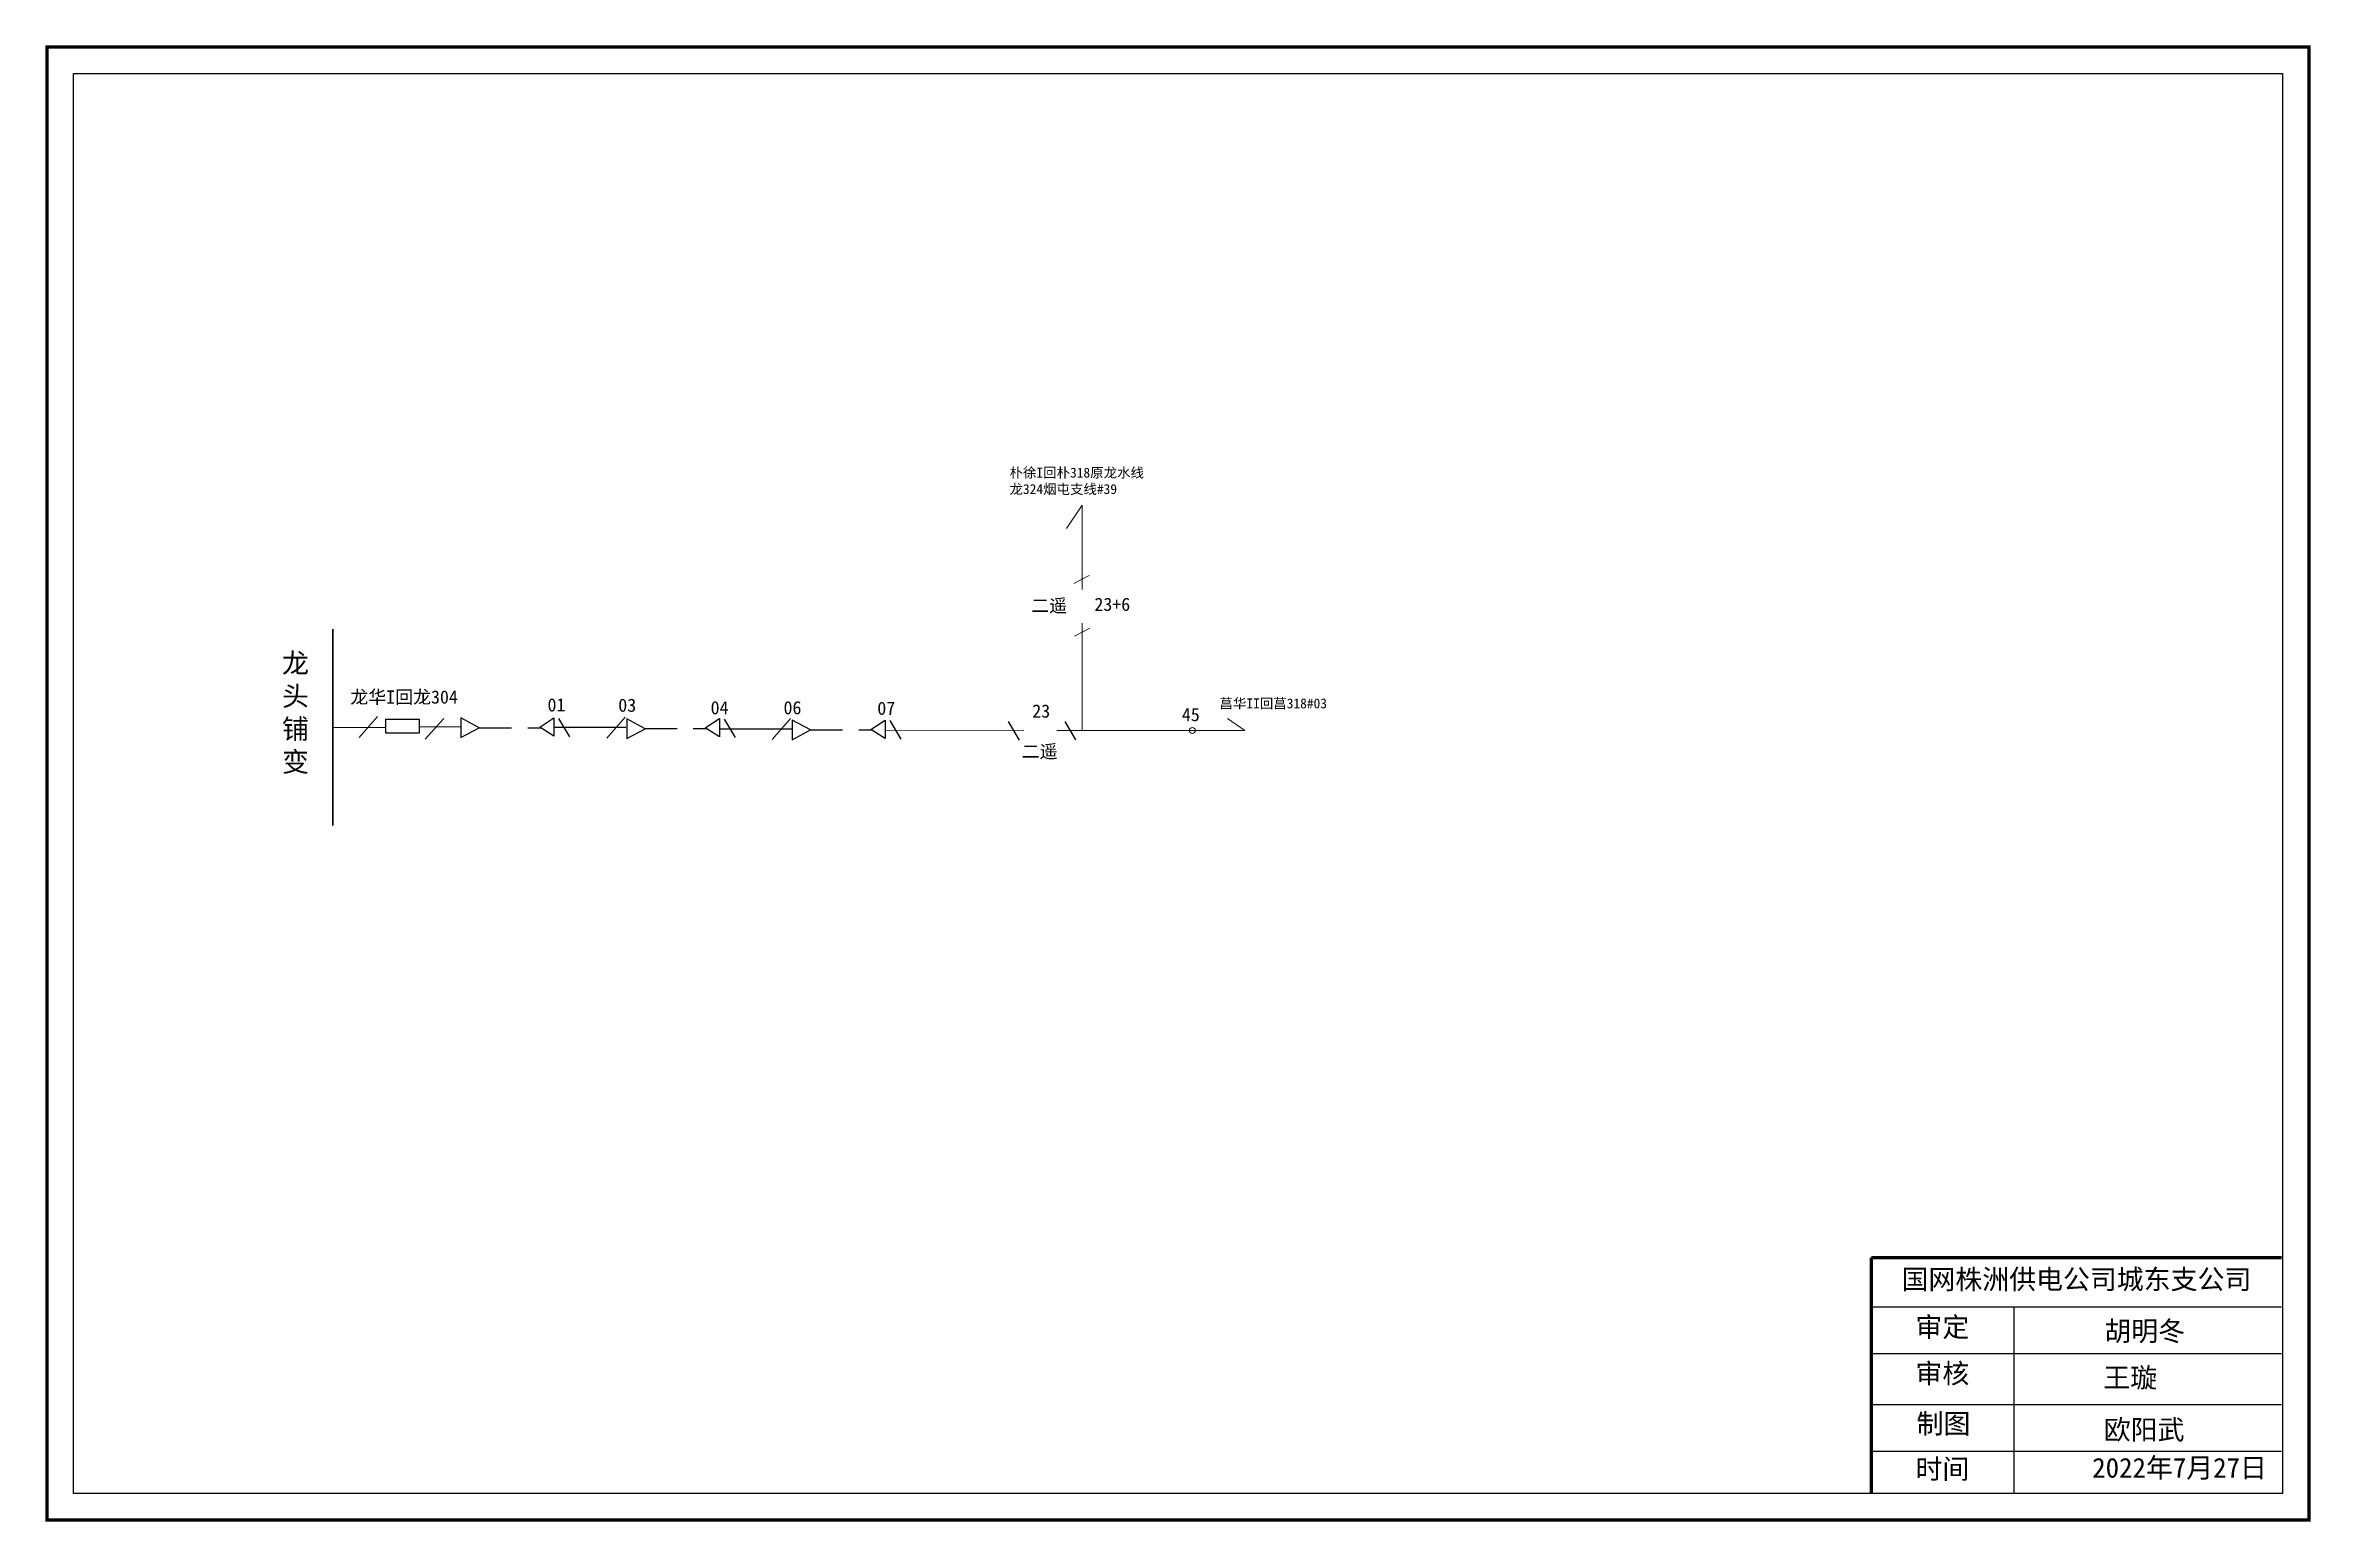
# Model space of a CAD drawing. Extents: x 0 to 344, y 0 to 224.
import ezdxf

# ---------------------------------------------------------------- set-up
doc = ezdxf.new("R2010")
doc.units = 0
doc.header["$LTSCALE"] = 0.774411
doc.linetypes.add('DASHED2', pattern=[9.525, 6.35, -3.175])
doc.layers.get('0').update_dxf_attribs({"linetype": 'CONTINUOUS'})
doc.layers.add('0-RefEdit0', color=7, linetype='CONTINUOUS')
doc.styles.add('宋体_txtstyle_1.50_0_0', font='SIMSUN.TTC', dxfattribs={"height": 1.5})
doc.styles.add('宋体_txtstyle_150.00_0_0150', font='SIMSUN.TTC', dxfattribs={"height": 150})
doc.styles.add('宋体_txtstyle_2.00_0_0', font='', dxfattribs={"height": 2})
doc.styles.add('宋体_txtstyle_200.00_0_0200', font='', dxfattribs={"height": 200})
doc.styles.add('宋体_txtstyle_3.00_0_0', font='', dxfattribs={"height": 3})
doc.styles.get('宋体_txtstyle_2.00_0_0').set_extended_font_data('宋体')
doc.styles.get('宋体_txtstyle_200.00_0_0200').set_extended_font_data('宋体')
doc.styles.get('宋体_txtstyle_3.00_0_0').set_extended_font_data('宋体')

msp = doc.modelspace()

# ---------------------------------------------------------------- linework, layer by layer
at = {"color": 7, "linetype": 'Continuous', "lineweight": 0, "ltscale": 1.142723}
for p, q in [((157.38, 154.13), (155, 150.58)), ((157.38, 141.28), (157.38, 154.13))]:
    msp.add_line(p, q, dxfattribs=at)
at = {"color": 7, "linetype": 'Continuous', "lineweight": 0, "ltscale": 0.335807}
for p, q in [((158.47, 143.43), (156.12, 142.19)), ((158.58, 135.43), (156.23, 134.19))]:
    msp.add_line(p, q, dxfattribs=at)
at = {"color": 7, "linetype": 'Continuous', "lineweight": 30, "ltscale": 2.07082}
msp.add_line((43.45, 135.25), (43.45, 105.42), dxfattribs=at)
at = {"color": 7, "linetype": 'Continuous', "lineweight": 0, "ltscale": 1.088015}
msp.add_line((157.4, 119.86), (157.4, 136.19), dxfattribs=at)
at = {"color": 7, "linetype": 'Continuous', "lineweight": 0, "ltscale": 1.030906}
for p, q in [((50.26, 121.99), (47.45, 118.81)), ((60.31, 121.7), (57.5, 118.52)), ((87.93, 121.86), (85.12, 118.68)), ((113.07, 121.66), (110.26, 118.48))]:
    msp.add_line(p, q, dxfattribs=at)
at = {"linetype": 'Continuous'}
for p, q in [((77.79, 121.69), (79.46, 118.88)), ((102.96, 121.59), (104.63, 118.78)), ((128.14, 121.35), (129.81, 118.54)), ((146.17, 121.2), (147.84, 118.39)), ((154.74, 121.24), (156.41, 118.43)), ((43.45, 120.33), (51.49, 120.38)), ((77.18, 120.34), (88.03, 120.34)), ((102.32, 120.13), (113.18, 120.13)), ((277.42, 32.22), (339.78, 32.22)), ((299.06, 32.21), (299.06, 3.88)), ((277.42, 25.12), (339.78, 25.12)), ((277.42, 17.37), (339.78, 17.37)), ((277.42, 10.26), (339.78, 10.26))]:
    msp.add_line(p, q, dxfattribs=at)
at = {"color": 7, "linetype": 'Continuous', "lineweight": 0, "ltscale": 0.761436}
for p, q in [((182.15, 119.86), (179.48, 121.66)), ((153.56, 119.86), (182.15, 119.86))]:
    msp.add_line(p, q, dxfattribs=at)
at = {"linetype": 'Continuous', "ltscale": 0.163673}
msp.add_line((56.59, 120.4), (62.96, 120.44), dxfattribs=at)
at = {"linetype": 'DASHED2'}
for p, q in [((65.71, 120.27), (75.09, 120.27)), ((90.88, 120.17), (100.26, 120.17)), ((116.06, 119.93), (125.44, 119.93))]:
    msp.add_line(p, q, dxfattribs=at)
at = {"color": 7, "linetype": 'Continuous', "lineweight": 0, "ltscale": 0.144996}
msp.add_line((127.43, 119.86), (148.54, 119.88), dxfattribs=at)
at = {"linetype": 'Continuous', "const_width": 0.5}
msp.add_lwpolyline([(-0.02, 223.78), (343.96, 223.78), (343.96, -0.19), (-0.02, -0.19)], close=True, dxfattribs=at)
at = {"linetype": 'Continuous'}
for points in [[(4.03, 219.73), (339.91, 219.73), (339.91, 3.86), (4.03, 3.86)], [(51.49, 121.58), (56.59, 121.58), (56.59, 119.43), (51.49, 119.43)]]:
    msp.add_lwpolyline(points, close=True, dxfattribs=at)
at = {"linetype": 'Continuous', "const_width": 0.5}
for points in [[(277.38, 39.72), (277.38, 4)], [(277.42, 39.72), (339.78, 39.72)]]:
    msp.add_lwpolyline(points, dxfattribs=at)
at = {"color": 7, "linetype": 'Continuous', "lineweight": 0, "ltscale": 0.761436}
msp.add_circle((174.15, 119.86), 0.457, dxfattribs=at)
at = {"layer": '0-RefEdit0', "ltscale": 2}
for p, q in [((65.72, 120.28), (62.92, 121.79)), ((62.92, 121.79), (62.92, 118.77)), ((74.93, 120.37), (77.08, 121.77)), ((77.08, 121.77), (77.08, 118.97)), ((90.97, 120.13), (88.17, 121.64)), ((88.17, 121.64), (88.17, 118.62)), ((100.09, 120.27), (102.25, 121.67)), ((102.25, 121.67), (102.25, 118.87)), ((116.11, 119.93), (113.31, 121.44)), ((113.31, 121.44), (113.31, 118.42)), ((125.28, 120.03), (127.43, 121.44)), ((127.43, 121.44), (127.43, 118.63)), ((62.92, 118.77), (65.72, 120.28)), ((77.08, 118.97), (74.93, 120.37)), ((88.17, 118.62), (90.97, 120.13)), ((102.25, 118.87), (100.09, 120.27)), ((113.31, 118.42), (116.11, 119.93)), ((127.43, 118.63), (125.28, 120.03))]:
    msp.add_line(p, q, dxfattribs=at)

# ---------------------------------------------------------------- texts
at = {"color": 1, "linetype": 'Continuous', "lineweight": 0, "ltscale": 1.142723, "true_color": 0xff0000, "insert": (146.35, 159.81), "char_height": 1.5, "attachment_point": 1, "style": '宋体_txtstyle_150.00_0_0150'}
msp.add_mtext('朴徐I回朴318原龙水线^M^J龙324烟屯支线#39', dxfattribs=at)
at = {"color": 2, "linetype": 'Continuous', "lineweight": 0, "ltscale": 0.761436, "true_color": 0xffff00, "char_height": 2, "attachment_point": 1, "style": '宋体_txtstyle_200.00_0_0200'}
for insert in [(149.65, 139.84), (148.2, 117.67)]:
    msp.add_mtext('二遥', dxfattribs=dict(at, insert=insert))
at = {"color": 7, "linetype": 'Continuous', "lineweight": 0, "ltscale": 1.142723, "insert": (159.26, 140.04), "char_height": 2, "attachment_point": 1, "style": '宋体_txtstyle_200.00_0_0200'}
msp.add_mtext('23+6', dxfattribs=at)
at = {"color": 7, "linetype": 'Continuous', "lineweight": 30, "ltscale": 1.917426, "attachment_point": 1}
for s, insert, char_height, style in [('龙^M^J头^M^J铺^M^J变', (35.73, 131.6), 3, '宋体_txtstyle_3.00_0_0'), ('龙华I回龙304', (46.11, 125.95), 2, '宋体_txtstyle_200.00_0_0200')]:
    msp.add_mtext(s, dxfattribs=dict(at, insert=insert, char_height=char_height, style=style))
at = {"color": 7, "linetype": 'Continuous', "lineweight": 30, "ltscale": 0.469789, "char_height": 2, "attachment_point": 1}
for s, insert, style in [('01', (76.1, 124.75), '宋体_txtstyle_200.00_0_0200'), ('03', (86.86, 124.7), '宋体_txtstyle_2.00_0_0'), ('04', (100.9, 124.32), '宋体_txtstyle_2.00_0_0'), ('06', (111.99, 124.32), '宋体_txtstyle_2.00_0_0'), ('07', (126.25, 124.23), '宋体_txtstyle_2.00_0_0')]:
    msp.add_mtext(s, dxfattribs=dict(at, insert=insert, style=style))
at = {"color": 1, "linetype": 'Continuous', "lineweight": 0, "ltscale": 0.761436, "true_color": 0xff0000, "insert": (178.28, 124.72), "char_height": 1.5, "attachment_point": 1, "style": '宋体_txtstyle_1.50_0_0'}
msp.add_mtext('菖华II回菖318#03', dxfattribs=at)
at = {"color": 7, "linetype": 'Continuous', "lineweight": 0, "ltscale": 0.761436, "char_height": 2, "attachment_point": 1, "style": '宋体_txtstyle_200.00_0_0200'}
for s, insert in [('23', (149.81, 123.81)), ('45', (172.56, 123.27))]:
    msp.add_mtext(s, dxfattribs=dict(at, insert=insert))
at = {"linetype": 'Continuous', "char_height": 3, "attachment_point": 1, "style": '宋体_txtstyle_3.00_0_0'}
for s, insert, width in [('国网株洲供电公司城东支公司', (281.99, 37.92), 82.0179), ('审定', (284.11, 30.66), 23.4615), ('胡明冬', (312.83, 30.05), 23.4615), ('审核', (284.11, 23.6), 23.4615), ('王璇', (312.68, 22.96), 33.0539), ('制图', (284.28, 15.97), 23.4615), ('欧阳武', (312.75, 15.05), 23.4615), ('时间', (284.11, 9.09), 23.4615), ('2022年7月27日', (310.99, 9.26), 27.5879)]:
    msp.add_mtext(s, dxfattribs=dict(at, insert=insert, width=width))

doc.saveas('drawing.dxf')
